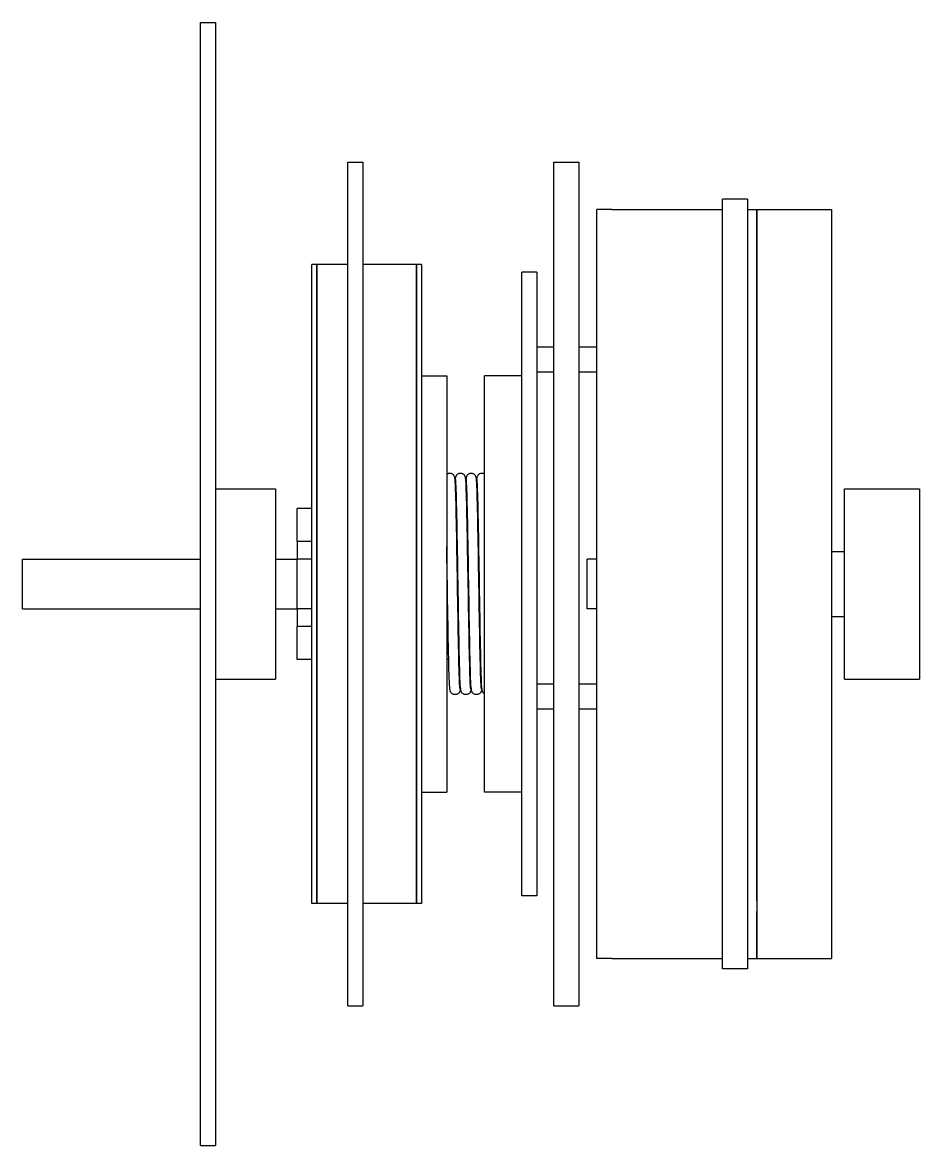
# Model space of a CAD drawing. Extents: x -3282 to 4846, y -1718 to 1845.
# Drawn here: x -2567.4 to -2208.2, y -1665.5 to -1215.5 of the extents above; entities that cross this region are included whole.
import ezdxf

# ---------------------------------------------------------------- set-up
doc = ezdxf.new("R2010")
doc.units = 0
doc.layers.get('0').update_dxf_attribs({"linetype": 'CONTINUOUS'})

msp = doc.modelspace()

# ---------------------------------------------------------------- linework, layer by layer
for p, q in [((-2496.067165, -1215.539019), (-2490.067165, -1215.539019)), ((-2496.067165, -1665.539019), (-2496.067165, -1215.539019)), ((-2490.067165, -1215.539019), (-2490.067165, -1440.539019)), ((-2437.098663, -1271.539019), (-2431.098663, -1271.539019)), ((-2331.395513, -1290.539019), (-2337.395513, -1290.539019)), ((-2337.395513, -1590.539019), (-2337.395513, -1290.539019)), ((-2331.395513, -1290.539019), (-2287.032994, -1290.539019)), ((-2277.032994, -1290.539019), (-2273.372329, -1290.539019)), ((-2273.372329, -1290.539019), (-2273.372329, -1590.539019)), ((-2437.098663, -1312.524133), (-2449.578041, -1312.524133)), ((-2449.578041, -1568.553904), (-2449.578041, -1312.524133)), ((-2409.578041, -1312.524133), (-2431.098663, -1312.524133)), ((-2409.578041, -1312.524133), (-2409.578041, -1440.539019)), ((-2361.395513, -1315.539019), (-2367.395513, -1315.539019)), ((-2367.395513, -1565.539019), (-2367.395513, -1315.539019)), ((-2361.395513, -1315.539019), (-2361.395513, -1548.792194)), ((-2466.067165, -1430.539019), (-2457.395513, -1430.539019)), ((-2341.287739, -1450.539019), (-2341.287739, -1430.539019)), ((-2337.395513, -1430.539019), (-2341.287739, -1430.539019)), ((-2490.067165, -1440.539019), (-2490.067165, -1665.539019)), ((-2409.578041, -1440.539019), (-2409.578041, -1568.553904)), ((-2466.067165, -1450.539019), (-2457.395513, -1450.539019)), ((-2337.395513, -1450.539019), (-2341.287739, -1450.539019)), ((-2361.395513, -1548.792194), (-2361.395513, -1565.539019)), ((-2361.395513, -1565.539019), (-2367.395513, -1565.539019)), ((-2437.098663, -1568.553904), (-2449.578041, -1568.553904)), ((-2409.578041, -1568.553904), (-2431.098663, -1568.553904)), ((-2331.395513, -1590.539019), (-2337.395513, -1590.539019)), ((-2331.395513, -1590.539019), (-2287.032994, -1590.539019)), ((-2277.032994, -1590.539019), (-2273.372329, -1590.539019)), ((-2437.098663, -1609.539019), (-2431.098663, -1609.539019)), ((-2496.067165, -1665.539019), (-2490.067165, -1665.539019))]:
    msp.add_line(p, q)
at = {"color": 4}
for p, q in [((-2437.098663, -1586.897312), (-2437.098663, -1271.539019)), ((-2431.098663, -1271.539019), (-2431.098663, -1609.539019)), ((-2273.372329, -1567.547649), (-2273.372329, -1290.539019)), ((-2273.372329, -1290.539019), (-2243.372329, -1290.539019)), ((-2243.372329, -1290.539019), (-2243.372329, -1590.539019)), ((-2451.578041, -1568.553904), (-2451.578041, -1312.524133)), ((-2449.578041, -1312.524133), (-2451.578041, -1312.524133)), ((-2449.578041, -1312.524133), (-2449.578041, -1568.553904)), ((-2409.578041, -1568.553904), (-2409.578041, -1312.524133)), ((-2407.578041, -1312.524133), (-2409.578041, -1312.524133)), ((-2407.578041, -1312.524133), (-2407.578041, -1568.553904)), ((-2382.395513, -1523.93203), (-2382.395513, -1357.146007)), ((-2367.395513, -1357.146007), (-2382.395513, -1357.146007)), ((-2397.412551, -1396.553923), (-2397.48805, -1396.609917)), ((-2397.2421, -1396.451758), (-2397.412551, -1396.553923)), ((-2397.062455, -1396.366793), (-2397.2421, -1396.451758)), ((-2396.875348, -1396.299845), (-2397.062455, -1396.366793)), ((-2396.682579, -1396.251559), (-2396.875348, -1396.299845)), ((-2396.486006, -1396.2224), (-2396.682579, -1396.251559)), ((-2396.287521, -1396.212649), (-2396.486006, -1396.2224)), ((-2396.089037, -1396.2224), (-2396.287521, -1396.212649)), ((-2395.892463, -1396.251559), (-2396.089037, -1396.2224)), ((-2395.699695, -1396.299845), (-2395.892463, -1396.251559)), ((-2395.512587, -1396.366793), (-2395.699695, -1396.299845)), ((-2395.332943, -1396.451758), (-2395.512587, -1396.366793)), ((-2395.162492, -1396.553923), (-2395.332943, -1396.451758)), ((-2395.002875, -1396.672303), (-2395.162492, -1396.553923)), ((-2394.85563, -1396.805758), (-2395.002875, -1396.672303)), ((-2394.722175, -1396.953003), (-2394.85563, -1396.805758)), ((-2394.603795, -1397.112619), (-2394.722175, -1396.953003)), ((-2394.501631, -1397.283071), (-2394.603795, -1397.112619)), ((-2394.416665, -1397.462715), (-2394.501631, -1397.283071)), ((-2394.363094, -1397.595505), (-2394.416665, -1397.462715)), ((-2394.296146, -1397.782036), (-2394.363094, -1397.595505)), ((-2394.24786, -1397.97421), (-2394.296146, -1397.782036)), ((-2394.218701, -1398.170177), (-2394.24786, -1397.97421)), ((-2394.165129, -1398.562408), (-2394.218701, -1398.170177)), ((-2394.111558, -1399.213439), (-2394.165129, -1398.562408)), ((-2394.124199, -1398.562408), (-2394.144664, -1398.811113)), ((-2394.070628, -1398.170177), (-2394.124199, -1398.562408)), ((-2394.057987, -1400.119255), (-2394.111558, -1399.213439)), ((-2394.041469, -1397.97421), (-2394.070628, -1398.170177)), ((-2393.993183, -1397.782036), (-2394.041469, -1397.97421)), ((-2393.926235, -1397.595505), (-2393.993183, -1397.782036)), ((-2393.909913, -1398.95449), (-2393.963485, -1398.565923)), ((-2393.872663, -1397.462715), (-2393.926235, -1397.595505)), ((-2393.856342, -1399.59944), (-2393.909913, -1398.95449)), ((-2393.787698, -1397.283071), (-2393.872663, -1397.462715)), ((-2393.685533, -1397.112619), (-2393.787698, -1397.283071)), ((-2393.567153, -1396.953003), (-2393.685533, -1397.112619)), ((-2393.433698, -1396.805758), (-2393.567153, -1396.953003)), ((-2393.286453, -1396.672303), (-2393.433698, -1396.805758)), ((-2393.126837, -1396.553923), (-2393.286453, -1396.672303)), ((-2392.956385, -1396.451758), (-2393.126837, -1396.553923)), ((-2392.776741, -1396.366793), (-2392.956385, -1396.451758)), ((-2392.589634, -1396.299845), (-2392.776741, -1396.366793)), ((-2392.396865, -1396.251559), (-2392.589634, -1396.299845)), ((-2392.200292, -1396.2224), (-2392.396865, -1396.251559)), ((-2392.001807, -1396.212649), (-2392.200292, -1396.2224)), ((-2391.803322, -1396.2224), (-2392.001807, -1396.212649)), ((-2391.606749, -1396.251559), (-2391.803322, -1396.2224)), ((-2391.413981, -1396.299845), (-2391.606749, -1396.251559)), ((-2391.226873, -1396.366793), (-2391.413981, -1396.299845)), ((-2391.047229, -1396.451758), (-2391.226873, -1396.366793)), ((-2390.876777, -1396.553923), (-2391.047229, -1396.451758)), ((-2390.717161, -1396.672303), (-2390.876777, -1396.553923)), ((-2390.569916, -1396.805758), (-2390.717161, -1396.672303)), ((-2390.436461, -1396.953003), (-2390.569916, -1396.805758)), ((-2390.318081, -1397.112619), (-2390.436461, -1396.953003)), ((-2390.215917, -1397.283071), (-2390.318081, -1397.112619)), ((-2390.130951, -1397.462715), (-2390.215917, -1397.283071)), ((-2390.07738, -1397.595505), (-2390.130951, -1397.462715)), ((-2390.010431, -1397.782036), (-2390.07738, -1397.595505)), ((-2389.962145, -1397.97421), (-2390.010431, -1397.782036)), ((-2389.932987, -1398.170177), (-2389.962145, -1397.97421)), ((-2389.879415, -1398.562408), (-2389.932987, -1398.170177)), ((-2389.825844, -1399.213439), (-2389.879415, -1398.562408)), ((-2389.838485, -1398.562408), (-2389.85895, -1398.811113)), ((-2389.784913, -1398.170177), (-2389.838485, -1398.562408)), ((-2389.772272, -1400.119255), (-2389.825844, -1399.213439)), ((-2389.755754, -1397.97421), (-2389.784913, -1398.170177)), ((-2389.707468, -1397.782036), (-2389.755754, -1397.97421)), ((-2389.64052, -1397.595505), (-2389.707468, -1397.782036)), ((-2389.624199, -1398.95449), (-2389.67777, -1398.565923)), ((-2389.586949, -1397.462715), (-2389.64052, -1397.595505)), ((-2389.570628, -1399.59944), (-2389.624199, -1398.95449)), ((-2389.501983, -1397.283071), (-2389.586949, -1397.462715)), ((-2389.399819, -1397.112619), (-2389.501983, -1397.283071)), ((-2389.281439, -1396.953003), (-2389.399819, -1397.112619)), ((-2389.147984, -1396.805758), (-2389.281439, -1396.953003)), ((-2389.000739, -1396.672303), (-2389.147984, -1396.805758)), ((-2388.841123, -1396.553923), (-2389.000739, -1396.672303)), ((-2388.670671, -1396.451758), (-2388.841123, -1396.553923)), ((-2388.491027, -1396.366793), (-2388.670671, -1396.451758)), ((-2388.303919, -1396.299845), (-2388.491027, -1396.366793)), ((-2388.111151, -1396.251559), (-2388.303919, -1396.299845)), ((-2387.914578, -1396.2224), (-2388.111151, -1396.251559)), ((-2387.716093, -1396.212649), (-2387.914578, -1396.2224)), ((-2387.517608, -1396.2224), (-2387.716093, -1396.212649)), ((-2387.321035, -1396.251559), (-2387.517608, -1396.2224)), ((-2387.128266, -1396.299845), (-2387.321035, -1396.251559)), ((-2386.941159, -1396.366793), (-2387.128266, -1396.299845)), ((-2386.761514, -1396.451758), (-2386.941159, -1396.366793)), ((-2386.591063, -1396.553923), (-2386.761514, -1396.451758)), ((-2386.431446, -1396.672303), (-2386.591063, -1396.553923)), ((-2386.284202, -1396.805758), (-2386.431446, -1396.672303)), ((-2386.150747, -1396.953003), (-2386.284202, -1396.805758)), ((-2386.032367, -1397.112619), (-2386.150747, -1396.953003)), ((-2385.930202, -1397.283071), (-2386.032367, -1397.112619)), ((-2385.845237, -1397.462715), (-2385.930202, -1397.283071)), ((-2385.791665, -1397.595505), (-2385.845237, -1397.462715)), ((-2385.724717, -1397.782036), (-2385.791665, -1397.595505)), ((-2385.676431, -1397.97421), (-2385.724717, -1397.782036)), ((-2385.647272, -1398.170177), (-2385.676431, -1397.97421)), ((-2385.593701, -1398.562408), (-2385.647272, -1398.170177)), ((-2385.540129, -1399.213439), (-2385.593701, -1398.562408)), ((-2385.55277, -1398.562408), (-2385.573236, -1398.811113)), ((-2385.499199, -1398.170177), (-2385.55277, -1398.562408)), ((-2385.486558, -1400.119255), (-2385.540129, -1399.213439)), ((-2385.47004, -1397.97421), (-2385.499199, -1398.170177)), ((-2385.421754, -1397.782036), (-2385.47004, -1397.97421)), ((-2385.354806, -1397.595505), (-2385.421754, -1397.782036)), ((-2385.338485, -1398.95449), (-2385.392056, -1398.565923)), ((-2385.301235, -1397.462715), (-2385.354806, -1397.595505)), ((-2385.284913, -1399.59944), (-2385.338485, -1398.95449)), ((-2385.216269, -1397.283071), (-2385.301235, -1397.462715)), ((-2385.114104, -1397.112619), (-2385.216269, -1397.283071)), ((-2384.995725, -1396.953003), (-2385.114104, -1397.112619)), ((-2384.86227, -1396.805758), (-2384.995725, -1396.953003)), ((-2384.715025, -1396.672303), (-2384.86227, -1396.805758)), ((-2384.555408, -1396.553923), (-2384.715025, -1396.672303)), ((-2384.384957, -1396.451758), (-2384.555408, -1396.553923)), ((-2384.205312, -1396.366793), (-2384.384957, -1396.451758)), ((-2384.018205, -1396.299845), (-2384.205312, -1396.366793)), ((-2383.825436, -1396.251559), (-2384.018205, -1396.299845)), ((-2383.628863, -1396.2224), (-2383.825436, -1396.251559)), ((-2383.430379, -1396.212649), (-2383.628863, -1396.2224)), ((-2383.231894, -1396.2224), (-2383.430379, -1396.212649)), ((-2383.035321, -1396.251559), (-2383.231894, -1396.2224)), ((-2382.842552, -1396.299845), (-2383.035321, -1396.251559)), ((-2382.655445, -1396.366793), (-2382.842552, -1396.299845)), ((-2382.4758, -1396.451758), (-2382.655445, -1396.366793)), ((-2382.395513, -1396.499881), (-2382.4758, -1396.451758)), ((-2394.048236, -1400.308025), (-2394.057987, -1400.119255)), ((-2393.994664, -1401.457649), (-2394.048236, -1400.308025)), ((-2393.941093, -1402.848222), (-2393.994664, -1401.457649)), ((-2393.887521, -1404.471172), (-2393.941093, -1402.848222)), ((-2393.80712, -1400.423941), (-2393.856342, -1399.59944)), ((-2393.75895, -1401.457649), (-2393.812521, -1400.308025)), ((-2393.705379, -1402.848222), (-2393.75895, -1401.457649)), ((-2393.651807, -1404.471172), (-2393.705379, -1402.848222)), ((-2389.762521, -1400.308025), (-2389.772272, -1400.119255)), ((-2389.70895, -1401.457649), (-2389.762521, -1400.308025)), ((-2389.655379, -1402.848222), (-2389.70895, -1401.457649)), ((-2389.601807, -1404.471172), (-2389.655379, -1402.848222)), ((-2389.521406, -1400.423941), (-2389.570628, -1399.59944)), ((-2389.473236, -1401.457649), (-2389.526807, -1400.308025)), ((-2389.419664, -1402.848222), (-2389.473236, -1401.457649)), ((-2389.366093, -1404.471172), (-2389.419664, -1402.848222)), ((-2385.476807, -1400.308025), (-2385.486558, -1400.119255)), ((-2385.423236, -1401.457649), (-2385.476807, -1400.308025)), ((-2385.369664, -1402.848222), (-2385.423236, -1401.457649)), ((-2385.316093, -1404.471172), (-2385.369664, -1402.848222)), ((-2385.235691, -1400.423941), (-2385.284913, -1399.59944)), ((-2385.187521, -1401.457649), (-2385.241093, -1400.308025)), ((-2385.13395, -1402.848222), (-2385.187521, -1401.457649)), ((-2385.080379, -1404.471172), (-2385.13395, -1402.848222)), ((-2393.83395, -1406.316492), (-2393.887521, -1404.471172)), ((-2393.780379, -1408.372805), (-2393.83395, -1406.316492)), ((-2393.726807, -1410.627433), (-2393.780379, -1408.372805)), ((-2393.598236, -1406.316492), (-2393.651807, -1404.471172)), ((-2393.544664, -1408.372805), (-2393.598236, -1406.316492)), ((-2393.491093, -1410.627433), (-2393.544664, -1408.372805)), ((-2389.548236, -1406.316492), (-2389.601807, -1404.471172)), ((-2389.494664, -1408.372805), (-2389.548236, -1406.316492)), ((-2389.441093, -1410.627433), (-2389.494664, -1408.372805)), ((-2389.312521, -1406.316492), (-2389.366093, -1404.471172)), ((-2389.25895, -1408.372805), (-2389.312521, -1406.316492)), ((-2389.205379, -1410.627433), (-2389.25895, -1408.372805)), ((-2385.262521, -1406.316492), (-2385.316093, -1404.471172)), ((-2385.20895, -1408.372805), (-2385.262521, -1406.316492)), ((-2385.155379, -1410.627433), (-2385.20895, -1408.372805)), ((-2385.026807, -1406.316492), (-2385.080379, -1404.471172)), ((-2384.973236, -1408.372805), (-2385.026807, -1406.316492)), ((-2384.919664, -1410.627433), (-2384.973236, -1408.372805)), ((-2393.673236, -1413.066477), (-2393.726807, -1410.627433)), ((-2393.437521, -1413.066477), (-2393.491093, -1410.627433)), ((-2389.387521, -1413.066477), (-2389.441093, -1410.627433)), ((-2389.151807, -1413.066477), (-2389.205379, -1410.627433)), ((-2385.101807, -1413.066477), (-2385.155379, -1410.627433)), ((-2384.866093, -1413.066477), (-2384.919664, -1410.627433)), ((-2393.619664, -1415.674897), (-2393.673236, -1413.066477)), ((-2393.566093, -1418.436614), (-2393.619664, -1415.674897)), ((-2393.38395, -1415.674897), (-2393.437521, -1413.066477)), ((-2393.330379, -1418.436614), (-2393.38395, -1415.674897)), ((-2389.33395, -1415.674897), (-2389.387521, -1413.066477)), ((-2389.280379, -1418.436614), (-2389.33395, -1415.674897)), ((-2389.098236, -1415.674897), (-2389.151807, -1413.066477)), ((-2389.044664, -1418.436614), (-2389.098236, -1415.674897)), ((-2385.048236, -1415.674897), (-2385.101807, -1413.066477)), ((-2384.994664, -1418.436614), (-2385.048236, -1415.674897)), ((-2384.812521, -1415.674897), (-2384.866093, -1413.066477)), ((-2384.75895, -1418.436614), (-2384.812521, -1415.674897)), ((-2393.512521, -1421.334599), (-2393.566093, -1418.436614)), ((-2393.45895, -1424.350985), (-2393.512521, -1421.334599)), ((-2393.276807, -1421.334599), (-2393.330379, -1418.436614)), ((-2393.223236, -1424.350985), (-2393.276807, -1421.334599)), ((-2389.226807, -1421.334599), (-2389.280379, -1418.436614)), ((-2389.173236, -1424.350985), (-2389.226807, -1421.334599)), ((-2388.991093, -1421.334599), (-2389.044664, -1418.436614)), ((-2388.937521, -1424.350985), (-2388.991093, -1421.334599)), ((-2384.941093, -1421.334599), (-2384.994664, -1418.436614)), ((-2384.887521, -1424.350985), (-2384.941093, -1421.334599)), ((-2384.705379, -1421.334599), (-2384.75895, -1418.436614)), ((-2384.651807, -1424.350985), (-2384.705379, -1421.334599)), ((-2397.455379, -1427.467177), (-2397.48805, -1425.566717)), ((-2393.405379, -1427.467177), (-2393.45895, -1424.350985)), ((-2393.169664, -1427.467177), (-2393.223236, -1424.350985)), ((-2389.119664, -1427.467177), (-2389.173236, -1424.350985)), ((-2388.88395, -1427.467177), (-2388.937521, -1424.350985)), ((-2384.83395, -1427.467177), (-2384.887521, -1424.350985)), ((-2384.598236, -1427.467177), (-2384.651807, -1424.350985)), ((-2567.395513, -1450.539019), (-2567.395513, -1430.539019)), ((-2567.395513, -1430.539019), (-2496.067165, -1430.539019)), ((-2397.401807, -1430.66396), (-2397.455379, -1427.467177)), ((-2397.348236, -1433.921627), (-2397.401807, -1430.66396)), ((-2393.351807, -1430.66396), (-2393.405379, -1427.467177)), ((-2393.298236, -1433.921627), (-2393.351807, -1430.66396)), ((-2393.116093, -1430.66396), (-2393.169664, -1427.467177)), ((-2393.062521, -1433.921627), (-2393.116093, -1430.66396)), ((-2389.066093, -1430.66396), (-2389.119664, -1427.467177)), ((-2389.012521, -1433.921627), (-2389.066093, -1430.66396)), ((-2388.830379, -1430.66396), (-2388.88395, -1427.467177)), ((-2388.776807, -1433.921627), (-2388.830379, -1430.66396)), ((-2384.780379, -1430.66396), (-2384.83395, -1427.467177)), ((-2384.726807, -1433.921627), (-2384.780379, -1430.66396)), ((-2384.544664, -1430.66396), (-2384.598236, -1427.467177)), ((-2384.491093, -1433.921627), (-2384.544664, -1430.66396)), ((-2243.372329, -1427.539019), (-2238.172827, -1427.539019)), ((-2397.294664, -1437.220092), (-2397.348236, -1433.921627)), ((-2393.244664, -1437.220092), (-2393.298236, -1433.921627)), ((-2393.00895, -1437.220092), (-2393.062521, -1433.921627)), ((-2388.95895, -1437.220092), (-2389.012521, -1433.921627)), ((-2388.723236, -1437.220092), (-2388.776807, -1433.921627)), ((-2384.673236, -1437.220092), (-2384.726807, -1433.921627)), ((-2384.437521, -1437.220092), (-2384.491093, -1433.921627)), ((-2397.241093, -1440.539019), (-2397.294664, -1437.220092)), ((-2393.191093, -1440.539019), (-2393.244664, -1437.220092)), ((-2392.955379, -1440.539019), (-2393.00895, -1437.220092)), ((-2388.905379, -1440.539019), (-2388.95895, -1437.220092)), ((-2388.669664, -1440.539019), (-2388.723236, -1437.220092)), ((-2384.619664, -1440.539019), (-2384.673236, -1437.220092)), ((-2384.38395, -1440.539019), (-2384.437521, -1437.220092)), ((-2397.187521, -1443.857946), (-2397.241093, -1440.539019)), ((-2397.13395, -1447.156411), (-2397.187521, -1443.857946)), ((-2393.137521, -1443.857946), (-2393.191093, -1440.539019)), ((-2393.08395, -1447.156411), (-2393.137521, -1443.857946)), ((-2392.901807, -1443.857946), (-2392.955379, -1440.539019)), ((-2392.848236, -1447.156411), (-2392.901807, -1443.857946)), ((-2388.851807, -1443.857946), (-2388.905379, -1440.539019)), ((-2388.798236, -1447.156411), (-2388.851807, -1443.857946)), ((-2388.616093, -1443.857946), (-2388.669664, -1440.539019)), ((-2388.562521, -1447.156411), (-2388.616093, -1443.857946)), ((-2384.566093, -1443.857946), (-2384.619664, -1440.539019)), ((-2384.512521, -1447.156411), (-2384.566093, -1443.857946)), ((-2384.330379, -1443.857946), (-2384.38395, -1440.539019)), ((-2384.276807, -1447.156411), (-2384.330379, -1443.857946)), ((-2397.080379, -1450.414077), (-2397.13395, -1447.156411)), ((-2393.030379, -1450.414077), (-2393.08395, -1447.156411)), ((-2392.794664, -1450.414077), (-2392.848236, -1447.156411)), ((-2388.744664, -1450.414077), (-2388.798236, -1447.156411)), ((-2388.50895, -1450.414077), (-2388.562521, -1447.156411)), ((-2384.45895, -1450.414077), (-2384.512521, -1447.156411)), ((-2384.223236, -1450.414077), (-2384.276807, -1447.156411)), ((-2567.395513, -1450.539019), (-2496.067165, -1450.539019)), ((-2397.026807, -1453.610861), (-2397.080379, -1450.414077)), ((-2392.976807, -1453.610861), (-2393.030379, -1450.414077)), ((-2392.741093, -1453.610861), (-2392.794664, -1450.414077)), ((-2388.691093, -1453.610861), (-2388.744664, -1450.414077)), ((-2388.455379, -1453.610861), (-2388.50895, -1450.414077)), ((-2384.405379, -1453.610861), (-2384.45895, -1450.414077)), ((-2384.169664, -1453.610861), (-2384.223236, -1450.414077)), ((-2396.973236, -1456.727052), (-2397.026807, -1453.610861)), ((-2396.919664, -1459.743439), (-2396.973236, -1456.727052)), ((-2392.923236, -1456.727052), (-2392.976807, -1453.610861)), ((-2392.869664, -1459.743439), (-2392.923236, -1456.727052)), ((-2392.687521, -1456.727052), (-2392.741093, -1453.610861)), ((-2392.63395, -1459.743439), (-2392.687521, -1456.727052)), ((-2388.637521, -1456.727052), (-2388.691093, -1453.610861)), ((-2388.58395, -1459.743439), (-2388.637521, -1456.727052)), ((-2388.401807, -1456.727052), (-2388.455379, -1453.610861)), ((-2388.348236, -1459.743439), (-2388.401807, -1456.727052)), ((-2384.351807, -1456.727052), (-2384.405379, -1453.610861)), ((-2384.298236, -1459.743439), (-2384.351807, -1456.727052)), ((-2384.116093, -1456.727052), (-2384.169664, -1453.610861)), ((-2384.062521, -1459.743439), (-2384.116093, -1456.727052)), ((-2243.372329, -1453.539019), (-2238.172827, -1453.539019)), ((-2396.866093, -1462.641424), (-2396.919664, -1459.743439)), ((-2392.816093, -1462.641424), (-2392.869664, -1459.743439)), ((-2392.580379, -1462.641424), (-2392.63395, -1459.743439)), ((-2388.530379, -1462.641424), (-2388.58395, -1459.743439)), ((-2388.294664, -1462.641424), (-2388.348236, -1459.743439)), ((-2384.244664, -1462.641424), (-2384.298236, -1459.743439)), ((-2384.00895, -1462.641424), (-2384.062521, -1459.743439)), ((-2396.812521, -1465.40314), (-2396.866093, -1462.641424)), ((-2396.75895, -1468.011561), (-2396.812521, -1465.40314)), ((-2392.762521, -1465.40314), (-2392.816093, -1462.641424)), ((-2392.70895, -1468.011561), (-2392.762521, -1465.40314)), ((-2392.526807, -1465.40314), (-2392.580379, -1462.641424)), ((-2392.473236, -1468.011561), (-2392.526807, -1465.40314)), ((-2388.476807, -1465.40314), (-2388.530379, -1462.641424)), ((-2388.423236, -1468.011561), (-2388.476807, -1465.40314)), ((-2388.241093, -1465.40314), (-2388.294664, -1462.641424)), ((-2388.187521, -1468.011561), (-2388.241093, -1465.40314)), ((-2384.191093, -1465.40314), (-2384.244664, -1462.641424)), ((-2384.137521, -1468.011561), (-2384.191093, -1465.40314)), ((-2383.955379, -1465.40314), (-2384.00895, -1462.641424)), ((-2383.901807, -1468.011561), (-2383.955379, -1465.40314)), ((-2396.705379, -1470.450604), (-2396.75895, -1468.011561)), ((-2396.651807, -1472.705233), (-2396.705379, -1470.450604)), ((-2392.655379, -1470.450604), (-2392.70895, -1468.011561)), ((-2392.601807, -1472.705233), (-2392.655379, -1470.450604)), ((-2392.419664, -1470.450604), (-2392.473236, -1468.011561)), ((-2392.366093, -1472.705233), (-2392.419664, -1470.450604)), ((-2388.369664, -1470.450604), (-2388.423236, -1468.011561)), ((-2388.316093, -1472.705233), (-2388.369664, -1470.450604)), ((-2388.13395, -1470.450604), (-2388.187521, -1468.011561)), ((-2388.080379, -1472.705233), (-2388.13395, -1470.450604)), ((-2384.08395, -1470.450604), (-2384.137521, -1468.011561)), ((-2384.030379, -1472.705233), (-2384.08395, -1470.450604)), ((-2383.848236, -1470.450604), (-2383.901807, -1468.011561)), ((-2383.794664, -1472.705233), (-2383.848236, -1470.450604)), ((-2396.598236, -1474.761546), (-2396.651807, -1472.705233)), ((-2396.544664, -1476.606866), (-2396.598236, -1474.761546)), ((-2392.548236, -1474.761546), (-2392.601807, -1472.705233)), ((-2392.494664, -1476.606866), (-2392.548236, -1474.761546)), ((-2392.312521, -1474.761546), (-2392.366093, -1472.705233)), ((-2392.25895, -1476.606866), (-2392.312521, -1474.761546)), ((-2388.262521, -1474.761546), (-2388.316093, -1472.705233)), ((-2388.20895, -1476.606866), (-2388.262521, -1474.761546)), ((-2388.026807, -1474.761546), (-2388.080379, -1472.705233)), ((-2387.973236, -1476.606866), (-2388.026807, -1474.761546)), ((-2383.976807, -1474.761546), (-2384.030379, -1472.705233)), ((-2383.923236, -1476.606866), (-2383.976807, -1474.761546)), ((-2383.741093, -1474.761546), (-2383.794664, -1472.705233)), ((-2383.687521, -1476.606866), (-2383.741093, -1474.761546)), ((-2396.491093, -1478.229815), (-2396.544664, -1476.606866)), ((-2396.437521, -1479.620389), (-2396.491093, -1478.229815)), ((-2396.38395, -1480.770012), (-2396.437521, -1479.620389)), ((-2392.441093, -1478.229815), (-2392.494664, -1476.606866)), ((-2392.387521, -1479.620389), (-2392.441093, -1478.229815)), ((-2392.33395, -1480.770012), (-2392.387521, -1479.620389)), ((-2392.205379, -1478.229815), (-2392.25895, -1476.606866)), ((-2392.151807, -1479.620389), (-2392.205379, -1478.229815)), ((-2392.098236, -1480.770012), (-2392.151807, -1479.620389)), ((-2388.155379, -1478.229815), (-2388.20895, -1476.606866)), ((-2388.101807, -1479.620389), (-2388.155379, -1478.229815)), ((-2388.048236, -1480.770012), (-2388.101807, -1479.620389)), ((-2387.919664, -1478.229815), (-2387.973236, -1476.606866)), ((-2387.866093, -1479.620389), (-2387.919664, -1478.229815)), ((-2387.812521, -1480.770012), (-2387.866093, -1479.620389)), ((-2383.869664, -1478.229815), (-2383.923236, -1476.606866)), ((-2383.816093, -1479.620389), (-2383.869664, -1478.229815)), ((-2383.762521, -1480.770012), (-2383.816093, -1479.620389)), ((-2383.63395, -1478.229815), (-2383.687521, -1476.606866)), ((-2383.580379, -1479.620389), (-2383.63395, -1478.229815)), ((-2383.526807, -1480.770012), (-2383.580379, -1479.620389)), ((-2396.374199, -1480.958782), (-2396.38395, -1480.770012)), ((-2396.320628, -1481.864599), (-2396.374199, -1480.958782)), ((-2396.267056, -1482.51563), (-2396.320628, -1481.864599)), ((-2396.213485, -1482.90786), (-2396.267056, -1482.51563)), ((-2396.184326, -1483.103828), (-2396.213485, -1482.90786)), ((-2396.13604, -1483.296002), (-2396.184326, -1483.103828)), ((-2396.069092, -1483.482533), (-2396.13604, -1483.296002)), ((-2396.01552, -1483.615323), (-2396.069092, -1483.482533)), ((-2395.930555, -1483.794967), (-2396.01552, -1483.615323)), ((-2395.82839, -1483.965418), (-2395.930555, -1483.794967)), ((-2395.71001, -1484.125035), (-2395.82839, -1483.965418)), ((-2395.576555, -1484.27228), (-2395.71001, -1484.125035)), ((-2395.429311, -1484.405735), (-2395.576555, -1484.27228)), ((-2395.269694, -1484.524115), (-2395.429311, -1484.405735)), ((-2395.099243, -1484.626279), (-2395.269694, -1484.524115)), ((-2394.919598, -1484.711245), (-2395.099243, -1484.626279)), ((-2394.732491, -1484.778193), (-2394.919598, -1484.711245)), ((-2394.539722, -1484.826479), (-2394.732491, -1484.778193)), ((-2394.343149, -1484.855638), (-2394.539722, -1484.826479)), ((-2394.144664, -1484.865389), (-2394.343149, -1484.855638)), ((-2393.94618, -1484.855638), (-2394.144664, -1484.865389)), ((-2393.749606, -1484.826479), (-2393.94618, -1484.855638)), ((-2393.556838, -1484.778193), (-2393.749606, -1484.826479)), ((-2393.36973, -1484.711245), (-2393.556838, -1484.778193)), ((-2393.190086, -1484.626279), (-2393.36973, -1484.711245)), ((-2393.019635, -1484.524115), (-2393.190086, -1484.626279)), ((-2392.860018, -1484.405735), (-2393.019635, -1484.524115)), ((-2392.712773, -1484.27228), (-2392.860018, -1484.405735)), ((-2392.579318, -1484.125035), (-2392.712773, -1484.27228)), ((-2392.460938, -1483.965418), (-2392.579318, -1484.125035)), ((-2392.358774, -1483.794967), (-2392.460938, -1483.965418)), ((-2392.273808, -1483.615323), (-2392.358774, -1483.794967)), ((-2392.290129, -1481.478598), (-2392.343701, -1480.581242)), ((-2392.236558, -1482.123548), (-2392.290129, -1481.478598)), ((-2392.220237, -1483.482533), (-2392.273808, -1483.615323)), ((-2392.182987, -1482.512115), (-2392.236558, -1482.123548)), ((-2392.153289, -1483.296002), (-2392.220237, -1483.482533)), ((-2392.105003, -1483.103828), (-2392.153289, -1483.296002)), ((-2392.075844, -1482.90786), (-2392.105003, -1483.103828)), ((-2392.088485, -1480.958782), (-2392.098236, -1480.770012)), ((-2392.034913, -1481.864599), (-2392.088485, -1480.958782)), ((-2392.022272, -1482.51563), (-2392.075844, -1482.90786)), ((-2391.981342, -1482.51563), (-2392.034913, -1481.864599)), ((-2392.001807, -1482.266925), (-2392.022272, -1482.51563)), ((-2391.92777, -1482.90786), (-2391.981342, -1482.51563)), ((-2391.898612, -1483.103828), (-2391.92777, -1482.90786)), ((-2391.850326, -1483.296002), (-2391.898612, -1483.103828)), ((-2391.783377, -1483.482533), (-2391.850326, -1483.296002)), ((-2391.729806, -1483.615323), (-2391.783377, -1483.482533)), ((-2391.644841, -1483.794967), (-2391.729806, -1483.615323)), ((-2391.542676, -1483.965418), (-2391.644841, -1483.794967)), ((-2391.424296, -1484.125035), (-2391.542676, -1483.965418)), ((-2391.290841, -1484.27228), (-2391.424296, -1484.125035)), ((-2391.143596, -1484.405735), (-2391.290841, -1484.27228)), ((-2390.98398, -1484.524115), (-2391.143596, -1484.405735)), ((-2390.813528, -1484.626279), (-2390.98398, -1484.524115)), ((-2390.633884, -1484.711245), (-2390.813528, -1484.626279)), ((-2390.446776, -1484.778193), (-2390.633884, -1484.711245)), ((-2390.254008, -1484.826479), (-2390.446776, -1484.778193)), ((-2390.057435, -1484.855638), (-2390.254008, -1484.826479)), ((-2389.85895, -1484.865389), (-2390.057435, -1484.855638)), ((-2389.660465, -1484.855638), (-2389.85895, -1484.865389)), ((-2389.463892, -1484.826479), (-2389.660465, -1484.855638)), ((-2389.271123, -1484.778193), (-2389.463892, -1484.826479)), ((-2389.084016, -1484.711245), (-2389.271123, -1484.778193)), ((-2388.904372, -1484.626279), (-2389.084016, -1484.711245)), ((-2388.73392, -1484.524115), (-2388.904372, -1484.626279)), ((-2388.574304, -1484.405735), (-2388.73392, -1484.524115)), ((-2388.427059, -1484.27228), (-2388.574304, -1484.405735)), ((-2388.293604, -1484.125035), (-2388.427059, -1484.27228)), ((-2388.175224, -1483.965418), (-2388.293604, -1484.125035)), ((-2388.073059, -1483.794967), (-2388.175224, -1483.965418)), ((-2387.988094, -1483.615323), (-2388.073059, -1483.794967)), ((-2388.004415, -1481.478598), (-2388.057987, -1480.581242)), ((-2387.950844, -1482.123548), (-2388.004415, -1481.478598)), ((-2387.934522, -1483.482533), (-2387.988094, -1483.615323)), ((-2387.897272, -1482.512115), (-2387.950844, -1482.123548)), ((-2387.867574, -1483.296002), (-2387.934522, -1483.482533)), ((-2387.819288, -1483.103828), (-2387.867574, -1483.296002)), ((-2387.790129, -1482.90786), (-2387.819288, -1483.103828)), ((-2387.80277, -1480.958782), (-2387.812521, -1480.770012)), ((-2387.749199, -1481.864599), (-2387.80277, -1480.958782)), ((-2387.736558, -1482.51563), (-2387.790129, -1482.90786)), ((-2387.695628, -1482.51563), (-2387.749199, -1481.864599)), ((-2387.716093, -1482.266925), (-2387.736558, -1482.51563)), ((-2387.642056, -1482.90786), (-2387.695628, -1482.51563)), ((-2387.612897, -1483.103828), (-2387.642056, -1482.90786)), ((-2387.564611, -1483.296002), (-2387.612897, -1483.103828)), ((-2387.497663, -1483.482533), (-2387.564611, -1483.296002)), ((-2387.444092, -1483.615323), (-2387.497663, -1483.482533)), ((-2387.359126, -1483.794967), (-2387.444092, -1483.615323)), ((-2387.256962, -1483.965418), (-2387.359126, -1483.794967)), ((-2387.138582, -1484.125035), (-2387.256962, -1483.965418)), ((-2387.005127, -1484.27228), (-2387.138582, -1484.125035)), ((-2386.857882, -1484.405735), (-2387.005127, -1484.27228)), ((-2386.698265, -1484.524115), (-2386.857882, -1484.405735)), ((-2386.527814, -1484.626279), (-2386.698265, -1484.524115)), ((-2386.34817, -1484.711245), (-2386.527814, -1484.626279)), ((-2386.161062, -1484.778193), (-2386.34817, -1484.711245)), ((-2385.968294, -1484.826479), (-2386.161062, -1484.778193)), ((-2385.77172, -1484.855638), (-2385.968294, -1484.826479)), ((-2385.573236, -1484.865389), (-2385.77172, -1484.855638)), ((-2385.374751, -1484.855638), (-2385.573236, -1484.865389)), ((-2385.178178, -1484.826479), (-2385.374751, -1484.855638)), ((-2384.985409, -1484.778193), (-2385.178178, -1484.826479)), ((-2384.798302, -1484.711245), (-2384.985409, -1484.778193)), ((-2384.618657, -1484.626279), (-2384.798302, -1484.711245)), ((-2384.448206, -1484.524115), (-2384.618657, -1484.626279)), ((-2384.288589, -1484.405735), (-2384.448206, -1484.524115)), ((-2384.141344, -1484.27228), (-2384.288589, -1484.405735)), ((-2384.007889, -1484.125035), (-2384.141344, -1484.27228)), ((-2383.88951, -1483.965418), (-2384.007889, -1484.125035)), ((-2383.787345, -1483.794967), (-2383.88951, -1483.965418)), ((-2383.70238, -1483.615323), (-2383.787345, -1483.794967)), ((-2383.718701, -1481.478598), (-2383.772272, -1480.581242)), ((-2383.665129, -1482.123548), (-2383.718701, -1481.478598)), ((-2383.648808, -1483.482533), (-2383.70238, -1483.615323)), ((-2383.611558, -1482.512115), (-2383.665129, -1482.123548)), ((-2383.58186, -1483.296002), (-2383.648808, -1483.482533)), ((-2383.533574, -1483.103828), (-2383.58186, -1483.296002)), ((-2383.504415, -1482.90786), (-2383.533574, -1483.103828)), ((-2383.517056, -1480.958782), (-2383.526807, -1480.770012)), ((-2383.463485, -1481.864599), (-2383.517056, -1480.958782)), ((-2383.450844, -1482.51563), (-2383.504415, -1482.90786)), ((-2383.409913, -1482.51563), (-2383.463485, -1481.864599)), ((-2383.430379, -1482.266925), (-2383.450844, -1482.51563)), ((-2383.356342, -1482.90786), (-2383.409913, -1482.51563)), ((-2383.327183, -1483.103828), (-2383.356342, -1482.90786)), ((-2383.278897, -1483.296002), (-2383.327183, -1483.103828)), ((-2383.211949, -1483.482533), (-2383.278897, -1483.296002)), ((-2383.158377, -1483.615323), (-2383.211949, -1483.482533)), ((-2383.073412, -1483.794967), (-2383.158377, -1483.615323)), ((-2382.971247, -1483.965418), (-2383.073412, -1483.794967)), ((-2382.852868, -1484.125035), (-2382.971247, -1483.965418)), ((-2382.719413, -1484.27228), (-2382.852868, -1484.125035)), ((-2382.572168, -1484.405735), (-2382.719413, -1484.27228)), ((-2382.412551, -1484.524115), (-2382.572168, -1484.405735)), ((-2382.395513, -1484.534327), (-2382.412551, -1484.524115)), ((-2367.395513, -1523.93203), (-2382.395513, -1523.93203)), ((-2449.578041, -1568.553904), (-2451.578041, -1568.553904)), ((-2407.578041, -1568.553904), (-2409.578041, -1568.553904)), ((-2273.372329, -1590.539019), (-2273.372329, -1571.822532)), ((-2437.098663, -1609.539019), (-2437.098663, -1586.897312)), ((-2273.372329, -1590.539019), (-2243.372329, -1590.539019))]:
    msp.add_line(p, q, dxfattribs=at)
at = {"color": 6}
for p, q in [((-2354.584176, -1271.539019), (-2344.584176, -1271.539019)), ((-2354.584176, -1440.539019), (-2354.584176, -1271.539019)), ((-2344.584176, -1271.539019), (-2344.584176, -1609.539019)), ((-2277.032994, -1286.342942), (-2287.032994, -1286.342942)), ((-2287.032994, -1594.735096), (-2287.032994, -1286.342942)), ((-2277.032994, -1286.342942), (-2277.032994, -1440.539019)), ((-2457.395513, -1423.489814), (-2457.395513, -1410.221615)), ((-2451.578041, -1410.221615), (-2457.395513, -1410.221615)), ((-2407.48805, -1410.221615), (-2407.578041, -1410.221615)), ((-2393.500735, -1410.221615), (-2393.73749, -1410.221615)), ((-2389.215021, -1410.221615), (-2389.451775, -1410.221615)), ((-2384.929307, -1410.221615), (-2385.166061, -1410.221615)), ((-2457.395513, -1423.489814), (-2457.395513, -1430.539019)), ((-2451.578041, -1423.489814), (-2457.395513, -1423.489814)), ((-2407.48805, -1423.489814), (-2407.578041, -1423.489814)), ((-2393.23853, -1423.489814), (-2393.474244, -1423.489814)), ((-2388.952816, -1423.489814), (-2389.18853, -1423.489814)), ((-2384.667102, -1423.489814), (-2384.902816, -1423.489814)), ((-2457.395513, -1450.539019), (-2457.395513, -1430.539019)), ((-2451.578041, -1430.539019), (-2457.395513, -1430.539019)), ((-2407.48805, -1430.539019), (-2407.578041, -1430.539019)), ((-2397.403901, -1430.539019), (-2397.48805, -1430.539019)), ((-2393.118187, -1430.539019), (-2393.354235, -1430.539019)), ((-2388.832472, -1430.539019), (-2389.068521, -1430.539019)), ((-2384.546758, -1430.539019), (-2384.782807, -1430.539019)), ((-2354.584176, -1609.539019), (-2354.584176, -1440.539019)), ((-2277.032994, -1440.539019), (-2277.032994, -1594.735096)), ((-2457.395513, -1450.539019), (-2457.395513, -1457.588224)), ((-2451.578041, -1450.539019), (-2457.395513, -1450.539019)), ((-2407.48805, -1450.539019), (-2407.578041, -1450.539019)), ((-2397.07795, -1450.539019), (-2397.48805, -1450.539019)), ((-2392.792236, -1450.539019), (-2393.028285, -1450.539019)), ((-2388.506856, -1450.539019), (-2388.74257, -1450.539019)), ((-2384.220807, -1450.539019), (-2384.456856, -1450.539019)), ((-2457.395513, -1470.856422), (-2457.395513, -1457.588224)), ((-2451.578041, -1457.588224), (-2457.395513, -1457.588224)), ((-2407.48805, -1457.588224), (-2407.578041, -1457.588224)), ((-2396.957941, -1457.588224), (-2397.48805, -1457.588224)), ((-2392.672227, -1457.588224), (-2392.907941, -1457.588224)), ((-2388.386513, -1457.588224), (-2388.622227, -1457.588224)), ((-2384.100798, -1457.588224), (-2384.336513, -1457.588224)), ((-2451.578041, -1470.856422), (-2457.395513, -1470.856422)), ((-2407.48805, -1470.856422), (-2407.578041, -1470.856422)), ((-2396.695736, -1470.856422), (-2397.48805, -1470.856422)), ((-2392.408982, -1470.856422), (-2392.645736, -1470.856422)), ((-2388.123267, -1470.856422), (-2388.360022, -1470.856422)), ((-2383.837553, -1470.856422), (-2384.074307, -1470.856422)), ((-2277.032994, -1594.735096), (-2287.032994, -1594.735096)), ((-2354.584176, -1609.539019), (-2344.584176, -1609.539019))]:
    msp.add_line(p, q, dxfattribs=at)
at = {"color": 1}
for p, q in [((-2361.395513, -1345.539019), (-2354.584176, -1345.539019)), ((-2344.584176, -1345.539019), (-2337.395513, -1345.539019)), ((-2361.395513, -1355.539019), (-2354.584176, -1355.539019)), ((-2344.584176, -1355.539019), (-2337.395513, -1355.539019)), ((-2490.067165, -1402.389019), (-2466.067165, -1402.389019)), ((-2466.067165, -1402.389019), (-2466.067165, -1478.689019)), ((-2238.172827, -1402.389019), (-2208.172827, -1402.389019)), ((-2238.172827, -1478.689019), (-2238.172827, -1402.389019)), ((-2208.172827, -1402.389019), (-2208.172827, -1440.539019)), ((-2208.172827, -1440.539019), (-2208.172827, -1478.689019)), ((-2490.067165, -1478.689019), (-2466.067165, -1478.689019)), ((-2238.172827, -1478.689019), (-2208.172827, -1478.689019)), ((-2361.395513, -1480.539019), (-2354.584176, -1480.539019)), ((-2344.584176, -1480.539019), (-2337.395513, -1480.539019)), ((-2361.395513, -1490.539019), (-2354.584176, -1490.539019)), ((-2344.584176, -1490.539019), (-2337.395513, -1490.539019))]:
    msp.add_line(p, q, dxfattribs=at)
at = {"color": 5}
for p, q in [((-2407.48805, -1357.146007), (-2397.48805, -1357.146007)), ((-2407.48805, -1523.93203), (-2407.48805, -1357.146007)), ((-2397.48805, -1357.146007), (-2397.48805, -1440.539019)), ((-2397.48805, -1440.539019), (-2397.48805, -1523.93203)), ((-2407.48805, -1523.93203), (-2397.48805, -1523.93203))]:
    msp.add_line(p, q, dxfattribs=at)

doc.saveas('drawing.dxf')
